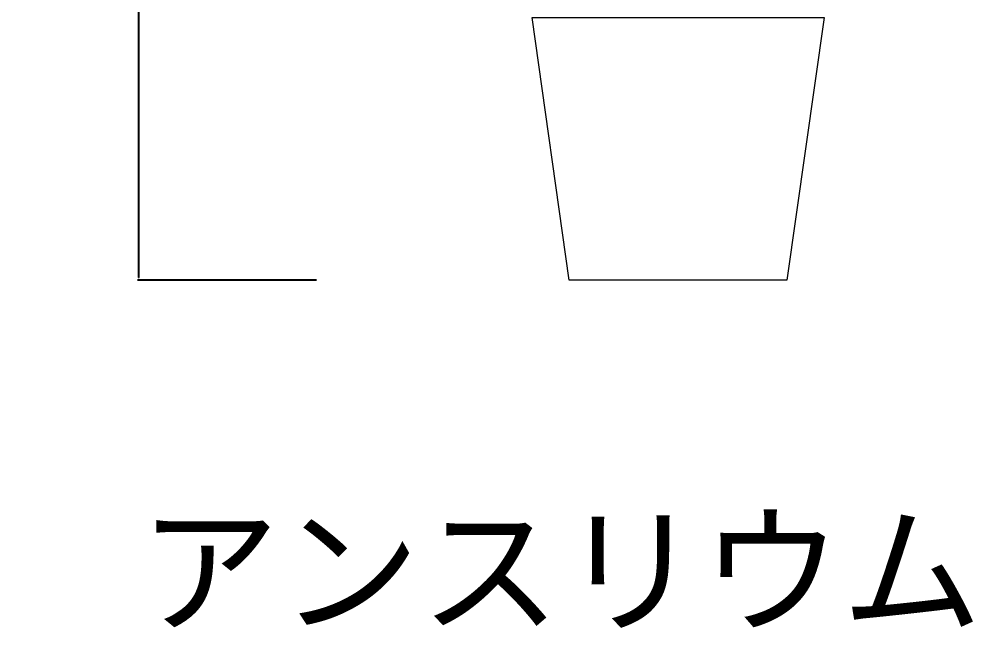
# Model space of a CAD drawing. Header units: millimetres. Extents: x -63086 to 83971, y -129912 to 13382.
# Drawn here: x 50552 to 51478, y -42956 to -42365 of the extents above; entities that cross this region are included whole.
import ezdxf

# ---------------------------------------------------------------- set-up
doc = ezdxf.new("R2010")
doc.units = ezdxf.units.MM
doc.layers.get('0').update_dxf_attribs({"lineweight": 0})
doc.layers.add('観葉植物', color=92, linetype='Continuous', lineweight=9)
doc.styles.get("Standard").update_dxf_attribs({"font": 'MS Mincho.ttf'})
doc.dimstyles.new('ISO-25', dxfattribs={"dimtxt": 2.5, "dimasz": 2.5, "dimexe": 1.25, "dimexo": 0.625, "dimtad": 1, "dimtxsty": 'Standard', "dimcen": 2.5, "dimadec": 0, "dimazin": 0, "dimtfac": 1, "dimtmove": 0, "dimatfit": 3, "dimfxl": 1, "dimarcsym": 0})

# ---------------------------------------------------------------- blocks, each defined once
blk = doc.blocks.new('*D1041')
at = {"layer": 'Defpoints', "color": 0, "ltscale": 10, "transparency": 16777216}
for p in [(50668.4, -41418.19), (50837.34, -41418.19), (50841.32, -42618.19)]:
    blk.add_point(p, dxfattribs=at)
at = {"layer": '観葉植物', "color": 0, "lineweight": -2, "ltscale": 10, "transparency": 16777216}
for p, q in [((50836.71, -41418.19), (50667.15, -41418.19)), ((50668.4, -42615.69), (50668.4, -41420.69)), ((50840.7, -42618.19), (50667.15, -42618.19))]:
    blk.add_line(p, q, dxfattribs=at)
at = {"layer": '観葉植物', "color": 0, "ltscale": 10, "transparency": 16777216}
for points in [[(50667.99, -41420.69), (50668.82, -41420.69), (50668.4, -41418.19)], [(50667.99, -42615.69), (50668.82, -42615.69), (50668.4, -42618.19)]]:
    blk.add_solid(points, dxfattribs=at)
at = {"layer": '観葉植物', "color": 0, "ltscale": 10, "transparency": 16777216, "insert": (50617.78, -42006.11), "char_height": 100, "attachment_point": 5, "rotation": 90}
blk.add_mtext('1200', dxfattribs=at)
blk = doc.blocks.new('オリーブ（CAD素材.com）')
at = {"color": 0, "linetype": 'ByBlock', "lineweight": -2}
blk.add_lwpolyline([(141.71, 254.61), (105.57, 0), (-105.57, 0), (-141.71, 254.61)], close=True, dxfattribs=at)

msp = doc.modelspace()

# ---------------------------------------------------------------- block references
at = {"layer": '観葉植物', "ltscale": 10}
msp.add_blockref('オリーブ（CAD素材.com）', (51191.6968, -42618.1858), dxfattribs=at)

# ---------------------------------------------------------------- texts
at = {"layer": '観葉植物', "ltscale": 10, "insert": (50668.4046, -42849.9618), "char_height": 100, "attachment_point": 1}
msp.add_mtext('アンスリウム', dxfattribs=at)

# ---------------------------------------------------------------- dimensions: what is measured, and where the dimension line sits
at = {"layer": '観葉植物', "ltscale": 10}
dim = msp.add_linear_dim(base=(50668.4046, -41418.1858), p1=(50841.3226, -42618.1858), p2=(50837.3354, -41418.1858), angle=90, dimstyle='ISO-25', override={"dimtxt": 100}, dxfattribs=at)
dim.commit()
dim.dimension.update_dxf_attribs({"geometry": '*D1041', "text_midpoint": (50668.4046, -42006.1083), "dimtype": 160})

doc.saveas('drawing.dxf')
